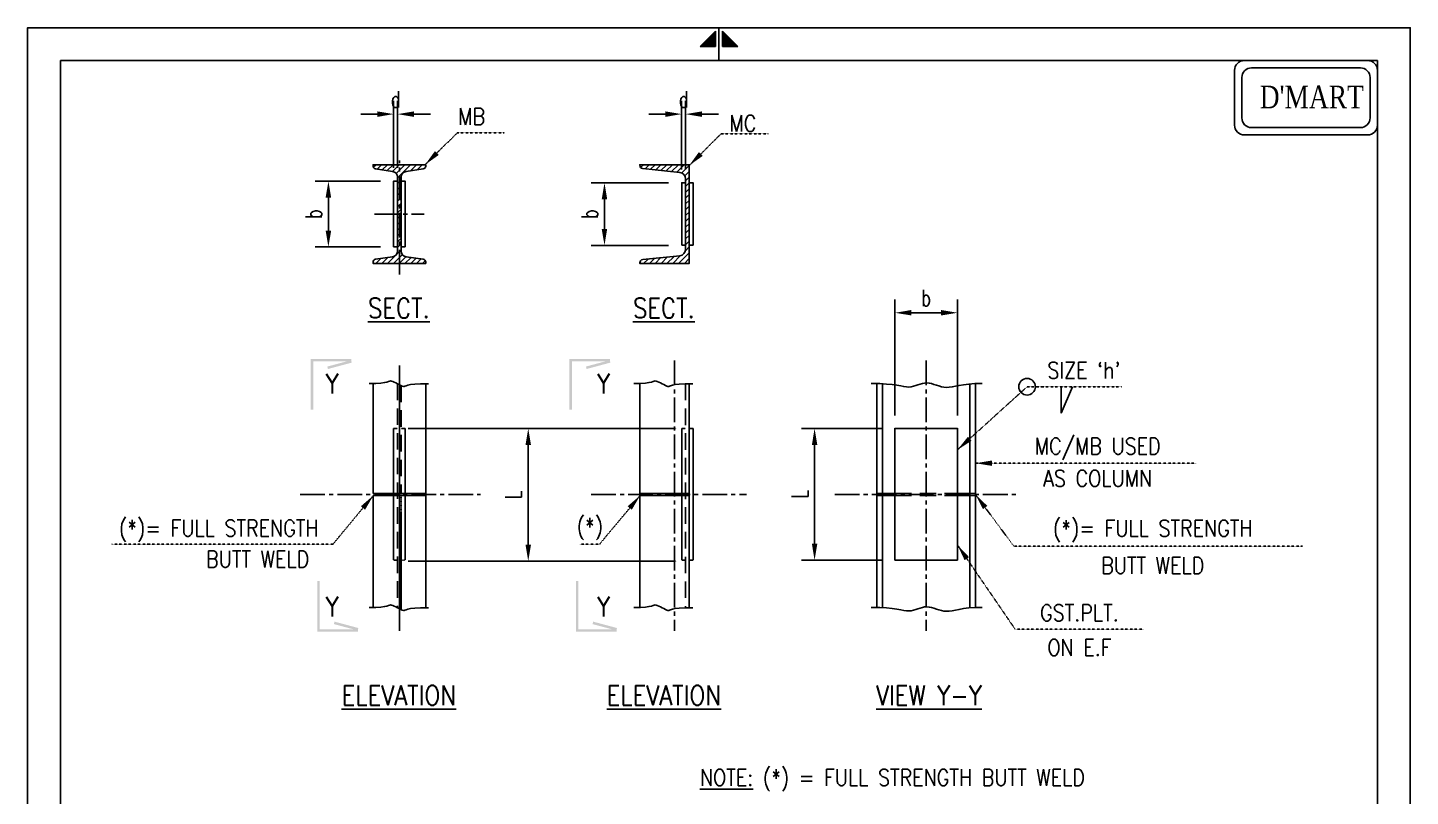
# Model space of a CAD drawing. Header units: millimetres. Extents: x 1506431 to 1626747, y 193580 to 275375.
# Drawn here: x 1605747 to 1626747, y 263700 to 275375 of the extents above; entities that cross this region are included whole.
import ezdxf
from ezdxf.enums import TextEntityAlignment as Align

# ---------------------------------------------------------------- set-up
doc = ezdxf.new("R2010")
doc.units = ezdxf.units.MM
doc.header["$LTSCALE"] = 2
for name, pattern in [('CENTER2', [1.125, 0.75, -0.125, 0.125, -0.125]), ('DOT2', [0.125, 0, -0.125]), ('HIDDEN', [0.375, 0.25, -0.125])]:
    doc.linetypes.add(name, pattern=pattern)
for name, color, linetype in [('BEAM', 4, 'Continuous'), ('CIV-CEN', 1, 'CENTER2'), ('CIV-COL', 3, 'Continuous'), ('CIV-DIM', 2, 'Continuous'), ('CIV-PLT', 2, 'Continuous'), ('CIV-SYM', 3, 'Continuous'), ('CIV-TBL', 7, 'Continuous'), ('CIV-TIT', 4, 'Continuous'), ('PNA', 8, 'Continuous'), ('S-TEXT-1', 4, 'Continuous'), ('TEXT', 40, 'Continuous'), ('TEXT (SHEET)', 4, 'Continuous'), ('TITEL', 1, 'Continuous')]:
    doc.layers.add(name, color=color, linetype=linetype)
doc.styles.add('ROMAND', font='times.ttf', dxfattribs={"width": 0.7, "height": 1200})
doc.styles.add('ROMANS', font='simplex.shx', dxfattribs={"width": 0.7})
doc.dimstyles.new('dim100', dxfattribs={"dimtxt": 250, "dimasz": 250, "dimexe": 200, "dimexo": 200, "dimgap": 100, "dimtad": 1, "dimdec": 0, "dimzin": 0, "dimdsep": 46, "dimtxsty": 'ROMANS', "dimcen": 0, "dimclrd": 170, "dimclre": 170, "dimclrt": 4, "dimadec": 0, "dimazin": 0, "dimtfac": 1, "dimtdec": 0, "dimtix": 1, "dimtofl": 0, "dimtmove": 2, "dimatfit": 3, "dimfxl": 0, "dimtolj": 1, "dimtzin": 0, "dimlwd": -1, "dimlwe": -1, "dimarcsym": 0})

# ---------------------------------------------------------------- blocks, each defined once
blk = doc.blocks.new('*D41')
at = {"layer": 'CIV-DIM', "color": 170}
for p, q in [((1618920, 269487), (1618920, 271245)), ((1619870, 269487), (1619870, 271245)), ((1619170, 271045), (1619620, 271045))]:
    blk.add_line(p, q, dxfattribs=at)
at = {"layer": 'CIV-DIM', "color": 170, "lineweight": -2}
for points in [[(1619170, 271087), (1619170, 271004), (1618920, 271045)], [(1619620, 271087), (1619620, 271004), (1619870, 271045)]]:
    blk.add_solid(points, dxfattribs=at)
at = {"layer": 'Defpoints', "color": 0, "lineweight": -2}
for p in [(1619870, 271045), (1618920, 269287), (1619870, 269287)]:
    blk.add_point(p, dxfattribs=at)
at = {"layer": 'CIV-DIM', "color": 4, "insert": (1619395, 271270), "char_height": 250, "attachment_point": 5, "style": 'ROMANS'}
blk.add_mtext('\\A1;b', dxfattribs=at)
blk = doc.blocks.new('SECMARK')
for points in [[(0, 6.24), (0.38, 6.24), (0, 0.05), (0.38, 0.43)], [(0.19, 6.19), (0.56, 6.29), (1.16, 2.57), (1.53, 2.67)], [(0, 0.05), (0.38, 0.43), (7.69, 0.05), (7.69, 0.43)]]:
    blk.add_trace(points)
blk = doc.blocks.new('*D35')
at = {"layer": 'CIV-DIM', "color": 170}
blk.add_line((1613350, 269038), (1613350, 267522), dxfattribs=at)
at = {"layer": 'CIV-DIM', "color": 170, "lineweight": -2}
for points in [[(1613309, 269038), (1613392, 269038), (1613350, 269288)], [(1613309, 267522), (1613392, 267522), (1613350, 267272)]]:
    blk.add_solid(points, dxfattribs=at)
at = {"layer": 'Defpoints', "color": 0, "lineweight": -2}
for p in [(1613350, 269288), (1613350, 267272), (1613350, 267272)]:
    blk.add_point(p, dxfattribs=at)
at = {"layer": 'CIV-DIM', "color": 4, "insert": (1613125, 268280), "char_height": 250, "attachment_point": 5, "rotation": 90, "style": 'ROMANS'}
blk.add_mtext('\\A1;L', dxfattribs=at)
blk = doc.blocks.new('*D36')
at = {"layer": 'CIV-DIM', "color": 170}
for p, q in [((1618720, 269287), (1617499, 269287)), ((1617699, 269037), (1617699, 267537)), ((1618720, 267287), (1617499, 267287))]:
    blk.add_line(p, q, dxfattribs=at)
at = {"layer": 'CIV-DIM', "color": 170, "lineweight": -2}
for points in [[(1617658, 269037), (1617741, 269037), (1617699, 269287)], [(1617658, 267537), (1617741, 267537), (1617699, 267287)]]:
    blk.add_solid(points, dxfattribs=at)
at = {"layer": 'Defpoints', "color": 0, "lineweight": -2}
for p in [(1618920, 269287), (1617699, 267287), (1618920, 267287)]:
    blk.add_point(p, dxfattribs=at)
at = {"layer": 'CIV-DIM', "color": 4, "insert": (1617474, 268287), "char_height": 250, "attachment_point": 5, "rotation": 90, "style": 'ROMANS'}
blk.add_mtext('\\A1;L', dxfattribs=at)
blk = doc.blocks.new('*X6')
at = {"color": 0}
for p, q in [((468.4, 2687), (472.2, 2690.7)), ((474.2, 2683.9), (481, 2690.7)), ((481.9, 2682.8), (489.9, 2690.7)), ((489.7, 2681.7), (498.7, 2690.7)), ((497.4, 2680.6), (507.5, 2690.7)), ((503.2, 2677.5), (516.4, 2690.7)), ((505.3, 2670.8), (525.2, 2690.7)), ((524.8, 2681.5), (534, 2690.7)), ((535.1, 2682.9), (542.9, 2690.7)), ((874.5, 2686.5), (878.8, 2690.7)), ((881.4, 2684.5), (887.6, 2690.7)), ((889.4, 2683.7), (896.4, 2690.7)), ((897.4, 2682.8), (905.3, 2690.7)), ((905.4, 2682), (914.1, 2690.7)), ((913.4, 2681.2), (923, 2690.7)), ((921.4, 2680.3), (931.8, 2690.7)), ((929.4, 2679.5), (940.6, 2690.7)), ((936.9, 2678.2), (948.2, 2689.5)), ((505.3, 2662), (510.8, 2667.5)), ((545.7, 2684.7), (547.6, 2686.6)), ((941.5, 2674), (948.2, 2680.6)), ((942.8, 2666.4), (948.2, 2671.8)), ((505.3, 2653.2), (510.8, 2658.7)), ((505.3, 2644.3), (510.8, 2649.8)), ((942.8, 2657.6), (948.2, 2663)), ((942.8, 2648.7), (948.2, 2654.1)), ((505.3, 2635.5), (510.8, 2641)), ((505.3, 2626.7), (510.8, 2632.2)), ((942.8, 2639.9), (948.2, 2645.3)), ((942.8, 2631), (948.2, 2636.4)), ((942.8, 2622.2), (948.2, 2627.6)), ((505.3, 2617.8), (510.8, 2623.3)), ((505.3, 2609), (510.8, 2614.5)), ((505.3, 2600.1), (510.8, 2605.6)), ((942.8, 2613.4), (948.2, 2618.8)), ((942.8, 2604.5), (948.2, 2609.9)), ((505.3, 2591.3), (510.8, 2596.8)), ((505.3, 2582.5), (510.8, 2588)), ((942.8, 2595.7), (948.2, 2601.1)), ((942.8, 2586.8), (948.2, 2592.2)), ((942.8, 2578), (948.2, 2583.4)), ((505.3, 2573.6), (510.8, 2579.1)), ((505.3, 2564.8), (510.8, 2570.3)), ((942.5, 2560), (948.2, 2565.7)), ((942.8, 2569.2), (948.2, 2574.6)), ((472.4, 2540.7), (480.1, 2548.4)), ((481.3, 2540.7), (490.4, 2549.8)), ((490.1, 2540.7), (510.8, 2561.4)), ((499, 2540.7), (512.6, 2554.4)), ((507.8, 2540.7), (518, 2550.9)), ((516.6, 2540.7), (525.8, 2549.8)), ((525.5, 2540.7), (533.5, 2548.8)), ((534.3, 2540.7), (541.2, 2547.7)), ((543.1, 2540.7), (547.5, 2545.1)), ((879, 2540.7), (885.7, 2547.4)), ((887.9, 2540.7), (895.6, 2548.4)), ((896.7, 2540.7), (905.4, 2549.5)), ((905.5, 2540.7), (915.3, 2550.5)), ((914.4, 2540.7), (925.2, 2551.5)), ((923.2, 2540.7), (935.2, 2552.7)), ((932.1, 2540.7), (948.2, 2556.9)), ((940.9, 2540.7), (948.2, 2548))]:
    blk.add_line(p, q, dxfattribs=at)
blk = doc.blocks.new('*D37')
at = {"layer": 'CIV-DIM', "color": 170}
for p, q in [((1611106, 273044), (1610115, 273044)), ((1610315, 272794), (1610315, 272294)), ((1611106, 272044), (1610115, 272044))]:
    blk.add_line(p, q, dxfattribs=at)
at = {"layer": 'CIV-DIM', "color": 170, "lineweight": -2}
for points in [[(1610273, 272794), (1610357, 272794), (1610315, 273044)], [(1610273, 272294), (1610357, 272294), (1610315, 272044)]]:
    blk.add_solid(points, dxfattribs=at)
at = {"layer": 'Defpoints', "color": 0, "lineweight": -2}
for p in [(1611306, 273044), (1610315, 272044), (1611306, 272044)]:
    blk.add_point(p, dxfattribs=at)
at = {"layer": 'CIV-DIM', "color": 4, "insert": (1610090, 272544), "char_height": 250, "attachment_point": 5, "rotation": 90, "style": 'ROMANS'}
blk.add_mtext('\\A1;b', dxfattribs=at)
blk = doc.blocks.new('*D38')
at = {"layer": 'CIV-DIM', "color": 170}
for p, q in [((1611306, 273244), (1611306, 274262)), ((1611366, 273244), (1611366, 274262)), ((1611056, 274062), (1610806, 274062)), ((1611616, 274062), (1611866, 274062))]:
    blk.add_line(p, q, dxfattribs=at)
at = {"layer": 'CIV-DIM', "color": 170, "lineweight": -2}
for points in [[(1611056, 274104), (1611056, 274020), (1611306, 274062)], [(1611616, 274104), (1611616, 274020), (1611366, 274062)]]:
    blk.add_solid(points, dxfattribs=at)
at = {"layer": 'Defpoints', "color": 0, "lineweight": -2}
for p in [(1611306, 274062), (1611306, 273044), (1611366, 273044)]:
    blk.add_point(p, dxfattribs=at)
at = {"layer": 'CIV-DIM', "color": 4, "insert": (1611336, 274287), "char_height": 250, "attachment_point": 5, "style": 'ROMANS'}
blk.add_mtext('\\A1;d', dxfattribs=at)
blk = doc.blocks.new('*D39')
at = {"layer": 'CIV-DIM', "color": 170}
for p, q in [((1615680, 273219), (1615680, 274262)), ((1615740, 273219), (1615740, 274262)), ((1615430, 274062), (1615180, 274062)), ((1615990, 274062), (1616240, 274062))]:
    blk.add_line(p, q, dxfattribs=at)
at = {"layer": 'CIV-DIM', "color": 170, "lineweight": -2}
for points in [[(1615430, 274104), (1615430, 274020), (1615680, 274062)], [(1615990, 274104), (1615990, 274020), (1615740, 274062)]]:
    blk.add_solid(points, dxfattribs=at)
at = {"layer": 'Defpoints', "color": 0, "lineweight": -2}
for p in [(1615680, 274062), (1615680, 273019), (1615740, 273019)]:
    blk.add_point(p, dxfattribs=at)
at = {"layer": 'CIV-DIM', "color": 4, "insert": (1615710, 274287), "char_height": 250, "attachment_point": 5, "style": 'ROMANS'}
blk.add_mtext('\\A1;d', dxfattribs=at)
blk = doc.blocks.new('*D40')
at = {"layer": 'CIV-DIM', "color": 170}
for p, q in [((1615480, 273019), (1614308, 273019)), ((1614508, 272769), (1614508, 272319)), ((1615480, 272069), (1614308, 272069))]:
    blk.add_line(p, q, dxfattribs=at)
at = {"layer": 'CIV-DIM', "color": 170, "lineweight": -2}
for points in [[(1614466, 272769), (1614549, 272769), (1614508, 273019)], [(1614466, 272319), (1614549, 272319), (1614508, 272069)]]:
    blk.add_solid(points, dxfattribs=at)
at = {"layer": 'Defpoints', "color": 0, "lineweight": -2}
for p in [(1615680, 273019), (1614508, 272069), (1615680, 272069)]:
    blk.add_point(p, dxfattribs=at)
at = {"layer": 'CIV-DIM', "color": 4, "insert": (1614283, 272544), "char_height": 250, "attachment_point": 5, "rotation": 90, "style": 'ROMANS'}
blk.add_mtext('\\A1;b', dxfattribs=at)
blk = doc.blocks.new('MID')
at = {"layer": 'TEXT'}
for p, q in [((8.94, 1.07), (4.27, 5.74)), ((4.27, 5.74), (4.27, 1.07)), ((0, 0), (10, 0)), ((4.27, 1.07), (8.94, 1.07)), ((8.94, -1.07), (4.27, -5.74)), ((4.27, -1.07), (8.94, -1.07)), ((4.27, -5.74), (4.27, -1.07))]:
    blk.add_line(p, q, dxfattribs=at)
for points in [[(4.27, 5.74), (8.94, 1.07), (4.27, 1.07)], [(4.27, -5.74), (8.94, -1.07), (4.27, -1.07)]]:
    blk.add_solid(points, dxfattribs=at)
blk = doc.blocks.new('A4')
at = {"layer": 'PNA', "color": 4}
blk.add_lwpolyline([(261008, -3862), (241268, -3862), (241268, 24056), (261008, 24056)], close=True, dxfattribs=at)
at = {"layer": 'PNA', "color": 3}
blk.add_lwpolyline([(260538, -3392), (241738, -3392), (241738, 23586), (260538, 23586)], close=True, dxfattribs=at)
at = {"layer": 'TEXT (SHEET)', "color": 4, "xscale": -47, "yscale": 47, "zscale": 47, "rotation": 270}
blk.add_blockref('MID', (251138, 23586), dxfattribs=at)

msp = doc.modelspace()

# ---------------------------------------------------------------- linework, layer by layer
at = {"layer": 'BEAM', "color": 1, "linetype": 'ByBlock', "lineweight": -2, "ltscale": 20}
for points in [[(1624224.48623, 274875.35338), (1626099.93853, 274875.35338, -0.4142135624), (1626247.28408, 274728.00783), (1626247.28408, 273894.39092, -0.4142135624), (1626099.93853, 273747.04537), (1624224.48623, 273747.04537, -0.4142135624), (1624077.14068, 273894.39092), (1624077.14068, 274728.00783, -0.4142135624)], [(1624334.99539, 274764.84422), (1625989.42937, 274764.84422, -0.4142135624), (1626136.77492, 274617.49867), (1626136.77492, 274004.90008, -0.4142135624), (1625989.42937, 273857.55453), (1624334.99539, 273857.55453, -0.4142135624), (1624187.64984, 274004.90008), (1624187.64984, 274617.49867, -0.4142135624)]]:
    msp.add_lwpolyline(points, format="xyb", close=True, dxfattribs=at)
at = {"layer": 'CIV-CEN', "color": 8, "ltscale": 250}
for p, q in [((1611393.03224, 271627.68816), (1611393.03224, 273356.59092)), ((1611015.48086, 272544.29991), (1611770.58362, 272544.29991)), ((1615572.39724, 270319.04954), (1615572.39724, 266214.71702)), ((1619395.03756, 270319.04954), (1619395.03756, 266214.71702)), ((1609888.18819, 268287.21321), (1612624.7475, 268287.21321)), ((1614306.98951, 268287.21321), (1616667.05321, 268287.21321)), ((1614306.98951, 268287.21321), (1616667.05321, 268287.21321)), ((1618006.62327, 268287.21321), (1620759.25528, 268287.21321))]:
    msp.add_line(p, q, dxfattribs=at)
at = {"layer": 'CIV-CEN'}
msp.add_line((1611393.03224, 270243.95692), (1611393.03224, 266214.71702), dxfattribs=at)
at = {"layer": 'CIV-COL', "ltscale": 500}
for p, q in [((1610993.03224, 269969.28783), (1610993.03224, 268302.21321)), ((1611793.03224, 269969.28783), (1611793.03224, 268302.21321)), ((1615044.39724, 269969.28783), (1615044.39724, 268302.21321)), ((1615794.39724, 269969.28783), (1615794.39724, 268302.21321)), ((1618645.03756, 269969.71691), (1618645.03756, 268302.21321)), ((1618732.68461, 269966.18425), (1618732.68461, 268302.21321)), ((1620057.39051, 269962.90957), (1620057.39051, 268302.21321)), ((1620145.03756, 269968.91755), (1620145.03756, 268302.21321)), ((1610993.03224, 268302.21321), (1611793.03224, 268302.21321)), ((1610993.03224, 268272.21321), (1610993.03224, 266568.67875)), ((1610993.03224, 268272.21321), (1611793.03224, 268272.21321)), ((1611793.03224, 268272.21321), (1611793.03224, 266564.30042)), ((1615044.39724, 268302.21321), (1615794.39724, 268302.21321)), ((1615044.39724, 268272.21321), (1615794.39724, 268272.21321)), ((1615044.39724, 268272.21321), (1615044.39724, 266569.36418)), ((1615794.39724, 268272.21321), (1615794.39724, 266564.14136)), ((1618645.03756, 268302.21321), (1618920.03756, 268302.21321)), ((1618645.03756, 268272.21321), (1618920.03756, 268272.21321)), ((1618645.03756, 268272.21321), (1618645.03756, 266569.16059)), ((1618732.68461, 268272.21321), (1618732.68461, 266565.74011)), ((1619870.03756, 268302.21321), (1620145.03756, 268302.21321)), ((1619870.03756, 268272.21321), (1620145.03756, 268272.21321)), ((1620057.39051, 268272.21321), (1620057.39051, 266562.46543)), ((1620145.03756, 268272.21321), (1620145.03756, 266568.47341))]:
    msp.add_line(p, q, dxfattribs=at)
at = {"layer": 'CIV-COL', "linetype": 'HIDDEN', "ltscale": 500}
for p, q in [((1611365.53224, 269966.74548), (1611365.53224, 266564.99827)), ((1611420.53224, 269938.86309), (1611420.53224, 268302.21321)), ((1615740.39724, 269965.34037), (1615740.39724, 266563.59316)), ((1618920.03756, 268302.21321), (1619870.03756, 268302.21321)), ((1618920.03756, 268272.21321), (1619870.03756, 268272.21321))]:
    msp.add_line(p, q, dxfattribs=at)
at = {"layer": 'CIV-COL'}
for points in [[(1611754.29503, 273229.03148, 0.3738846795), (1611793.03224, 273273.59354), (1611793.03224, 273294.29991), (1611393.03224, 273294.29991), (1610993.03224, 273294.29991), (1610993.03224, 273273.59354, 0.3738846795), (1611031.76945, 273229.03148), (1611288.05782, 273193.0125, -0.3738846795), (1611365.53224, 273103.88837), (1611365.53224, 272544.29991), (1611365.53224, 271984.71145, -0.3738846795), (1611288.05782, 271895.58732), (1611031.76945, 271859.56834, 0.3738846795), (1610993.03224, 271815.00627), (1610993.03224, 271794.29991), (1611393.03224, 271794.29991), (1611793.03224, 271794.29991), (1611793.03224, 271815.00627, 0.3738846795), (1611754.29503, 271859.56834), (1611498.00666, 271895.58732, -0.3738846795), (1611420.53224, 271984.71145), (1611420.53224, 272544.29991), (1611420.53224, 273103.88837, -0.3738846795), (1611498.00666, 273193.0125)], [(1615740.39724, 272544.29991), (1615740.39724, 273077.68323, 0.383864035), (1615650.85008, 273177.13542), (1615089.17081, 273236.17029, -0.383864035), (1615044.39724, 273285.89638), (1615044.39724, 273294.29991), (1615794.39724, 273294.29991), (1615794.39724, 272544.29991), (1615794.39724, 271794.29991), (1615044.39724, 271794.29991), (1615044.39724, 271802.70343, -0.383864035), (1615089.17081, 271852.42953), (1615650.85008, 271911.4644, 0.383864035), (1615740.39724, 272010.91659)]]:
    msp.add_lwpolyline(points, format="xyb", close=True, dxfattribs=at)
at = {"layer": 'CIV-DIM', "color": 8, "linetype": 'DOT2', "ltscale": 100}
for p, q in [((1611534.45346, 269288.3551), (1615625.00082, 269288.3551)), ((1611534.45346, 267271.9086), (1615625.00082, 267271.9086))]:
    msp.add_line(p, q, dxfattribs=at)
at = {"layer": 'CIV-PLT'}
for p, q in [((1618920.03756, 269293.13752), (1618920.03756, 267287.21321)), ((1618920.03756, 269287.21321), (1619870.03756, 269287.21321)), ((1619870.03756, 269293.13752), (1619870.03756, 267287.21321)), ((1618920.03756, 267287.21321), (1619870.03756, 267287.21321))]:
    msp.add_line(p, q, dxfattribs=at)
for points in [[(1611305.53224, 272044.29991), (1611365.53224, 272044.29991), (1611365.53224, 273044.29991), (1611305.53224, 273044.29991)], [(1611480.53224, 272044.29991), (1611420.53224, 272044.29991), (1611420.53224, 273044.29991), (1611480.53224, 273044.29991)], [(1615680.39724, 272069.29991), (1615740.39724, 272069.29991), (1615740.39724, 273019.29991), (1615680.39724, 273019.29991)], [(1615854.39724, 272069.29991), (1615794.39724, 272069.29991), (1615794.39724, 273019.29991), (1615854.39724, 273019.29991)]]:
    msp.add_lwpolyline(points, close=True, dxfattribs=at)
at = {"layer": 'CIV-PLT', "linetype": 'HIDDEN'}
for points in [[(1611365.53224, 269287.21321), (1611305.53224, 269287.21321), (1611305.53224, 267287.21321), (1611365.53224, 267287.21321)], [(1611420.53224, 269287.21321), (1611480.53224, 269287.21321), (1611480.53224, 267287.21321), (1611420.53224, 267287.21321)], [(1615740.39724, 269287.21321), (1615680.39724, 269287.21321), (1615680.39724, 267287.21321), (1615740.39724, 267287.21321)], [(1615794.39724, 269287.21321), (1615854.39724, 269287.21321), (1615854.39724, 267287.21321), (1615794.39724, 267287.21321)]]:
    msp.add_lwpolyline(points, dxfattribs=at)
at = {"layer": 'CIV-SYM'}
for points in [[(1610936.02537, 269969.28783), (1611037.18017, 269971.30738), (1611112.72201, 269976.55632), (1611167.049, 269983.82007), (1611204.5593, 269991.88406), (1611229.65103, 269999.53372), (1611246.72234, 270005.55449), (1611260.17135, 270008.73178), (1611274.39621, 270007.85102), (1611292.83727, 270002.12252), (1611315.10375, 269992.45606), (1611339.84712, 269980.18628), (1611365.71881, 269966.64786), (1611391.37027, 269953.17543), (1611415.45297, 269941.10366), (1611436.61834, 269931.76719), (1611453.51783, 269926.50068), (1611465.89959, 269926.20017), (1611477.89848, 269930.00721), (1611494.74608, 269936.62471), (1611521.67396, 269944.75562), (1611563.91368, 269953.10286), (1611626.6968, 269960.36936), (1611715.2549, 269965.25805), (1611834.81954, 269966.47186)], [(1614953.05856, 269969.28783), (1615054.21337, 269971.30738), (1615129.7552, 269976.55632), (1615184.08219, 269983.82007), (1615221.59249, 269991.88406), (1615246.68423, 269999.53372), (1615263.75553, 270005.55449), (1615277.20455, 270008.73178), (1615291.4294, 270007.85102), (1615309.87046, 270002.12252), (1615332.13695, 269992.45606), (1615356.88031, 269980.18628), (1615382.752, 269966.64786), (1615408.40347, 269953.17543), (1615432.48616, 269941.10366), (1615453.65153, 269931.76719), (1615470.55102, 269926.50068), (1615482.93278, 269926.20017), (1615494.93167, 269930.00721), (1615511.77928, 269936.62471), (1615538.70715, 269944.75562), (1615580.94687, 269953.10286), (1615643.72999, 269960.36936), (1615732.28809, 269965.25805), (1615851.85273, 269966.47186)], [(1618560.84049, 269971.32931), (1618688.27152, 269968.88896), (1618793.55408, 269962.47735), (1618879.73728, 269953.45867), (1618949.87026, 269943.19707), (1619007.00215, 269933.05673), (1619054.18208, 269924.40182), (1619094.45917, 269918.59652), (1619130.88256, 269917.00498), (1619166.02331, 269920.5232), (1619200.54029, 269928.17435), (1619234.61429, 269938.51342), (1619268.4261, 269950.0954), (1619302.15653, 269961.47528), (1619335.98636, 269971.20805), (1619370.0964, 269977.8487), (1619404.66745, 269979.95222), (1619439.85035, 269976.56369), (1619475.67622, 269968.68854), (1619512.14621, 269957.82233), (1619549.26149, 269945.46058), (1619587.02322, 269933.09883), (1619625.43256, 269922.23262), (1619664.49068, 269914.35748), (1619704.19873, 269910.96895), (1619744.94875, 269913.06741), (1619788.69615, 269919.6727), (1619837.78723, 269929.30947), (1619894.56828, 269940.50241), (1619961.38559, 269951.77619), (1620040.58544, 269961.65548), (1620134.51413, 269968.66497), (1620245.51795, 269971.32931)], [(1610936.02537, 266567.54061), (1611037.18017, 266569.56016), (1611112.72201, 266574.8091), (1611167.049, 266582.07285), (1611204.5593, 266590.13684), (1611229.65103, 266597.78651), (1611246.72234, 266603.80727), (1611260.17135, 266606.98456), (1611274.39621, 266606.1038), (1611292.83727, 266600.3753), (1611315.10375, 266590.70884), (1611339.84712, 266578.43906), (1611365.71881, 266564.90064), (1611391.37027, 266551.42821), (1611415.45297, 266539.35644), (1611436.61834, 266530.01997), (1611453.51783, 266524.75347), (1611465.89959, 266524.45295), (1611477.89848, 266528.25999), (1611494.74608, 266534.87749), (1611521.67396, 266543.0084), (1611563.91368, 266551.35564), (1611626.6968, 266558.62214), (1611715.2549, 266563.51083), (1611834.81954, 266564.72464)], [(1614953.05856, 266567.54061), (1615054.21337, 266569.56016), (1615129.7552, 266574.8091), (1615184.08219, 266582.07285), (1615221.59249, 266590.13684), (1615246.68423, 266597.78651), (1615263.75553, 266603.80727), (1615277.20455, 266606.98456), (1615291.4294, 266606.1038), (1615309.87046, 266600.3753), (1615332.13695, 266590.70884), (1615356.88031, 266578.43906), (1615382.752, 266564.90064), (1615408.40347, 266551.42821), (1615432.48616, 266539.35644), (1615453.65153, 266530.01997), (1615470.55102, 266524.75347), (1615482.93278, 266524.45295), (1615494.93167, 266528.25999), (1615511.77928, 266534.87749), (1615538.70715, 266543.0084), (1615580.94687, 266551.35564), (1615643.72999, 266558.62214), (1615732.28809, 266563.51083), (1615851.85273, 266564.72464)], [(1618560.84049, 266570.88517), (1618688.27152, 266568.44482), (1618793.55408, 266562.03322), (1618879.73728, 266553.01453), (1618949.87026, 266542.75293), (1619007.00215, 266532.61259), (1619054.18208, 266523.95768), (1619094.45917, 266518.15238), (1619130.88256, 266516.56084), (1619166.02331, 266520.07906), (1619200.54029, 266527.73021), (1619234.61429, 266538.06928), (1619268.4261, 266549.65126), (1619302.15653, 266561.03114), (1619335.98636, 266570.76391), (1619370.0964, 266577.40456), (1619404.66745, 266579.50808), (1619439.85035, 266576.11955), (1619475.67622, 266568.2444), (1619512.14621, 266557.37819), (1619549.26149, 266545.01644), (1619587.02322, 266532.65469), (1619625.43256, 266521.78848), (1619664.49068, 266513.91334), (1619704.19873, 266510.52481), (1619744.94875, 266512.62327), (1619788.69615, 266519.22856), (1619837.78723, 266528.86533), (1619894.56828, 266540.05827), (1619961.38559, 266551.33205), (1620040.58544, 266561.21134), (1620134.51413, 266568.22083), (1620245.51795, 266570.88517)]]:
    msp.add_lwpolyline(points, dxfattribs=at)
at = {"layer": 'CIV-TBL', "color": 2, "linetype": 'HIDDEN'}
msp.add_line((1611420.53224, 268272.21321), (1611420.53224, 266537.11587), dxfattribs=at)
at = {"layer": 'S-TEXT-1'}
for p, q in [((1621442.56925, 269517.84926), (1621616.16158, 269921.8191)), ((1621442.56925, 269921.8191), (1621442.56925, 269517.84926))]:
    msp.add_line(p, q, dxfattribs=at)
msp.add_circle((1620926.24336, 269921.8191), 125.75257, dxfattribs=at)

# ---------------------------------------------------------------- block references
at = {"xscale": 1.063829787234043, "yscale": 1.063829787234043, "zscale": 1.063829787234043}
msp.add_blockref('A4', (1349078.76479, 249783.43292), dxfattribs=at)
at = {"layer": 'CIV-DIM', "xscale": 10, "yscale": 10, "zscale": 10}
msp.add_blockref('*X6', (1606312.21767, 246387.07138), dxfattribs=at)
at = {"layer": 'CIV-TBL', "yscale": 100, "zscale": 100, "rotation": 270}
for p, xscale in [((1610041.11435, 270343.8759), 100), ((1613969.1971, 270343.8759), 100), ((1610141.26377, 266200.75028), -100), ((1614069.34652, 266200.75028), -100)]:
    msp.add_blockref('SECMARK', p, dxfattribs=dict(at, xscale=xscale))

# ---------------------------------------------------------------- texts
at = {"layer": 'CIV-TIT', "style": 'ROMANS', "width": 0.85}
for s, p in [('%%uSECT.', (1611385.19816, 271116.21226)), ('%%uSECT.', (1615410.2106, 271116.21226)), ('%%uELEVATION', (1611385.19816, 265234.3004)), ('%%uELEVATION', (1615410.2106, 265234.3004)), ('%%uVIEW Y-Y', (1619435.22304, 265234.3004))]:
    msp.add_text(s, height=300, dxfattribs=at).set_placement(p, align=Align.MIDDLE)
for p in [(1610271.89684, 269819.57578), (1614395.52339, 269819.57578), (1610271.89684, 266429.85914), (1614395.52339, 266429.85914)]:
    msp.add_text('Y', height=300, dxfattribs=at).set_placement(p)
at = {"layer": 'S-TEXT-1', "style": 'ROMANS', "width": 0.85}
for s, p in [('MB', (1612490.71975, 274026.73327)), ('MC', (1616610.19916, 273922.23327)), ("SIZE `h'", (1621790.52908, 270171.8191)), ('MC/MB USED', (1621999.74628, 269019.3337)), ('GST.PLT.', (1621721.25947, 266488.34609)), ('ON E.F', (1621721.25947, 265961.84609))]:
    msp.add_text(s, height=250, dxfattribs=at).set_placement(p, align=Align.MIDDLE_CENTER)
for s, p in [('AS COLUMN', (1621999.74628, 268529.32592)), ('(*)', (1614287.32499, 267785.39207)), ('(*)= FULL STRENGTH', (1608650.27853, 267755.05166)), ('(*)= FULL STRENGTH', (1622835.71259, 267752.40568)), ('BUTT WELD', (1609240.71259, 267302.98253)), ('BUTT WELD', (1622835.71259, 267205.98253)), ('%%UNOTE:%%U (*) = FULL STRENGTH BUTT WELD', (1618881.21259, 263968))]:
    msp.add_text(s, height=250, dxfattribs=at).set_placement(p, align=Align.MIDDLE)
at = {"layer": 'TITEL', "color": 2, "linetype": 'Continuous', "style": 'ROMAND', "width": 0.8}
msp.add_text("D'MART", height=345.006998, dxfattribs=at).set_placement((1624460.07496, 274149.8208))

# ---------------------------------------------------------------- dimensions: what is measured, and where the dimension line sits
at = {"layer": 'CIV-DIM'}
for base, p1, p2, text, picture, middle in [((1611305.53224, 274062.03385), (1611365.53224, 273044.29991), (1611305.53224, 273044.29991), 'd', '*D38', (1611335.53224, 274287.03385)), ((1615680.39724, 274062.03385), (1615740.39724, 273019.29991), (1615680.39724, 273019.29991), 'd', '*D39', (1615710.39724, 274287.03385)), ((1619870.03756, 271045.29089), (1618920.03756, 269287.21321), (1619870.03756, 269287.21321), 'b', '*D41', (1619395.03756, 271270.29089))]:
    dim = msp.add_linear_dim(base=base, p1=p1, p2=p2, text=text, dimstyle='dim100', dxfattribs=at)
    dim.commit()
    dim.dimension.update_dxf_attribs({"geometry": picture, "text_midpoint": middle})
for base, p1, p2, text, picture, middle in [((1610314.8561, 272044.29991), (1611305.53224, 273044.29991), (1611305.53224, 272044.29991), 'b', '*D37', (1610089.8561, 272544.29991)), ((1614507.77841, 272069.29991), (1615680.39724, 273019.29991), (1615680.39724, 272069.29991), 'b', '*D40', (1614282.77841, 272544.29991)), ((1613350.49625, 267271.9086), (1613350.49625, 269288.3551), (1613350.49625, 267271.9086), 'L', '*D35', (1613125.49625, 268280.13185)), ((1617699.20655, 267287.21321), (1618920.03756, 269287.21321), (1618920.03756, 267287.21321), 'L', '*D36', (1617474.20655, 268287.21321))]:
    dim = msp.add_linear_dim(base=base, p1=p1, p2=p2, angle=90, text=text, dimstyle='dim100', dxfattribs=at)
    dim.commit()
    dim.dimension.update_dxf_attribs({"geometry": picture, "text_midpoint": middle})

# ---------------------------------------------------------------- leaders
at = {"layer": 'S-TEXT-1', "linetype": 'DOT2', "lineweight": -2}
for points in [[(1611783.80677, 273294.29991), (1612271, 273776.73327), (1612990, 273776.73327)], [(1615794.39724, 273281.75543), (1616281.59047, 273764.18879), (1617000.59047, 273764.18879)], [(1619870.03756, 268963.44571), (1620926.24336, 269921.8191), (1622363.81479, 269921.8191)], [(1620145.03756, 268760), (1623496.5, 268760)], [(1611000.22556, 268272.21321), (1610383.84792, 267531.4193), (1607023.70797, 267531.4193)], [(1615051.59055, 268272.21321), (1614435.21291, 267531.4193), (1614133.57297, 267531.4193)], [(1620141, 268287.21321), (1620723.71898, 267502.40568), (1625111.5, 267502.40568)], [(1619870.03756, 267517.01481), (1620745.13515, 266238.34609), (1622693.5, 266238.34609)]]:
    msp.add_leader(points, dimstyle='dim100', override={"dimgap": 100, "dimtad": 0, "dimarcsym": 1}, dxfattribs=at)

doc.saveas('drawing.dxf')
